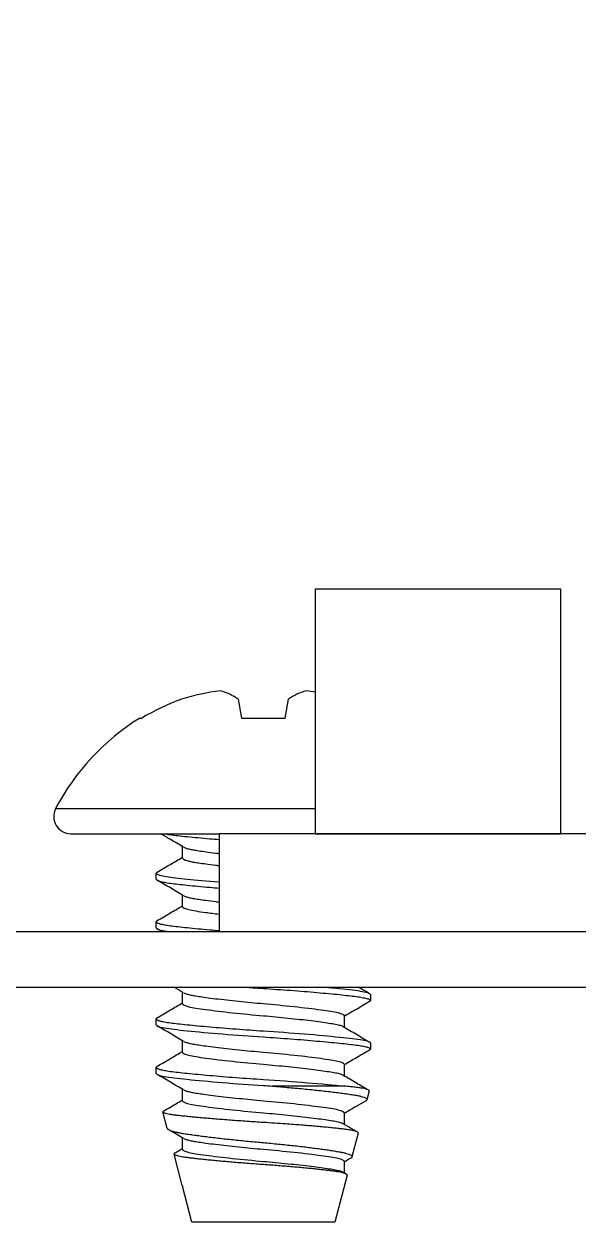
# Model space of a CAD drawing. Extents: x -1.38 to 4.91, y -0.15 to 2.39.
# Drawn here: x -0.519 to -0.162, y -0.151 to 0.62 of the extents above; entities that cross this region are included whole.
import ezdxf

# ---------------------------------------------------------------- set-up
doc = ezdxf.new("R2010")
doc.units = 0
doc.header["$LTSCALE"] = 0.5
doc.header["$MEASUREMENT"] = 0
for name, color, linetype in [('Hardware', 242, 'CONTINUOUS'), ('LED Board', 110, 'CONTINUOUS'), ('Reflector', 40, 'CONTINUOUS')]:
    doc.layers.add(name, color=color, linetype=linetype)

msp = doc.modelspace()

# ---------------------------------------------------------------- linework, layer by layer
at = {"layer": 'Hardware', "linetype": 'Continuous', "lineweight": 25, "transparency": 16777216}
for p, q in [((-0.38116, 0.18557), (-0.37902, 0.1734)), ((-0.35098, 0.1734), (-0.34884, 0.18557)), ((-0.44446, 0.1734), (-0.44322, 0.1734)), ((-0.37902, 0.1734), (-0.35098, 0.1734)), ((-0.49874, 0.11516), (-0.33154, 0.11516)), ((-0.48896, 0.09899), (-0.3935, 0.09899)), ((-0.41709, 0.08337), (-0.41709, 0.09074)), ((-0.434, 0.0697), (-0.434, 0.0736)), ((-0.41709, 0.05212), (-0.41709, 0.05949)), ((-0.434, 0.03845), (-0.434, 0.04235)), ((-0.41709, -0.01038), (-0.41709, -0.00301)), ((-0.296, -0.00452), (-0.296, -0.00843)), ((-0.434, -0.02405), (-0.434, -0.02015)), ((-0.31291, -0.0182), (-0.31291, -0.02557)), ((-0.41709, -0.04163), (-0.41709, -0.03426)), ((-0.296, -0.03577), (-0.296, -0.03968)), ((-0.434, -0.0553), (-0.434, -0.0514)), ((-0.31291, -0.04945), (-0.31291, -0.05682)), ((-0.41709, -0.07288), (-0.41709, -0.06551)), ((-0.31295, -0.06351), (-0.35917, -0.06351)), ((-0.2968, -0.06656), (-0.2983, -0.07227)), ((-0.42685, -0.09069), (-0.42963, -0.08014)), ((-0.31291, -0.0807), (-0.31291, -0.08807)), ((-0.41709, -0.10413), (-0.41709, -0.09676)), ((-0.30393, -0.0937), (-0.30799, -0.10911)), ((-0.41717, -0.12753), (-0.4225, -0.10727)), ((-0.31291, -0.11195), (-0.31291, -0.11932)), ((-0.31107, -0.12084), (-0.319, -0.15101)), ((-0.41713, -0.12752), (-0.41701, -0.12786)), ((-0.411, -0.15101), (-0.41709, -0.12786)), ((-0.41701, -0.12786), (-0.41709, -0.12786)), ((-0.319, -0.15101), (-0.411, -0.15101))]:
    msp.add_line(p, q, dxfattribs=at)
at = {"layer": 'Hardware', "linetype": 'Continuous', "lineweight": 25, "transparency": 16777216, "flags": 128}
msp.add_lwpolyline([(-0.43341, 0.07427), (-0.434, 0.0736), (-0.43338, 0.07291), (-0.43157, 0.07223), (-0.42864, 0.07159), (-0.42476, 0.071), (-0.41991, 0.07041), (-0.41401, 0.06976), (-0.40716, 0.06909), (-0.3995, 0.06839), (-0.3935, 0.06789)], dxfattribs=at)
at = {"layer": 'Hardware', "linetype": 'Continuous', "lineweight": 25, "transparency": 16777216}
for centre, radius, start, end in [((-0.36537, 0.04307), 0.15181, 110.1727, 120.84939), ((-0.3792, 0.06516), 0.12642, 96.0768, 107.74085), ((-0.40184, 0.15598), 0.0361, 55.05902, 75.15367), ((-0.32816, 0.15598), 0.0361, 104.84633, 124.94098), ((-0.3508, 0.06516), 0.12642, 81.23978, 83.9232), ((-0.365, 0.04495), 0.15105, 121.74209, 152.29992), ((-0.48896, 0.11003), 0.01104, 152.29992, 270)]:
    msp.add_arc(centre, radius, start, end, dxfattribs=at)
for points, knots in [([(-0.41635, 0.0903), (-0.41919, 0.09197), (-0.42412, 0.09485), (-0.42906, 0.09773), (-0.43115, 0.09895)], [0, 0, 0, 0, 0.576313, 1, 1, 1, 1]), ([(-0.42896, 0.09899), (-0.42773, 0.09879), (-0.42525, 0.09837), (-0.42017, 0.09777), (-0.41419, 0.09711), (-0.40726, 0.09643), (-0.40029, 0.0958), (-0.39555, 0.0954), (-0.3935, 0.09523)], [0, 0, 0, 0, 0.0454803, 0.0907948, 0.1373486, 0.183301, 0.2296685, 0.2635746, 0.2635746, 0.2635746, 0.2635746]), ([(-0.41626, 0.09031), (-0.41596, 0.09014), (-0.41527, 0.08975), (-0.41318, 0.08917), (-0.41023, 0.08858), (-0.40652, 0.08799), (-0.40177, 0.0873), (-0.39726, 0.08671), (-0.39425, 0.08635), (-0.3935, 0.08626)], [0, 0, 0, 0, 0.0329569, 0.0767823, 0.1194732, 0.162164, 0.2059894, 0.2595733, 0.2769701, 0.2769701, 0.2769701, 0.2769701]), ([(-0.43343, 0.07427), (-0.43058, 0.07593), (-0.42513, 0.07911), (-0.41968, 0.08229), (-0.41709, 0.08381)], [0, 0, 0, 0, 0.5232197, 1, 1, 1, 1]), ([(-0.41709, 0.08337), (-0.417, 0.08313), (-0.41682, 0.08267), (-0.41539, 0.082), (-0.4132, 0.08135), (-0.41023, 0.08076), (-0.40653, 0.08017), (-0.40177, 0.07949), (-0.39726, 0.0789), (-0.39425, 0.07854), (-0.3935, 0.07845)], [0, 0, 0, 0, 0.0450192, 0.0896319, 0.1334538, 0.1761414, 0.218829, 0.2626509, 0.3162306, 0.3336264, 0.3336264, 0.3336264, 0.3336264]), ([(-0.434, 0.0697), (-0.43388, 0.06946), (-0.43364, 0.069), (-0.43176, 0.06832), (-0.42885, 0.06768), (-0.42492, 0.06709), (-0.42001, 0.0665), (-0.41412, 0.06586), (-0.40726, 0.06518), (-0.40029, 0.06455), (-0.39555, 0.06415), (-0.3935, 0.06398)], [0, 0, 0, 0, 0.0409163, 0.0814663, 0.1213031, 0.1601162, 0.1989293, 0.238766, 0.279316, 0.3202324, 0.3501521, 0.3501521, 0.3501521, 0.3501521]), ([(-0.41635, 0.05905), (-0.41919, 0.06072), (-0.42488, 0.06405), (-0.43058, 0.06737), (-0.43343, 0.06903)], [0, 0, 0, 0, 0.499457, 1, 1, 1, 1]), ([(-0.41626, 0.05906), (-0.41596, 0.05889), (-0.41527, 0.0585), (-0.41318, 0.05792), (-0.41023, 0.05733), (-0.40652, 0.05674), (-0.40177, 0.05605), (-0.39726, 0.05546), (-0.39425, 0.0551), (-0.3935, 0.05501)], [0, 0, 0, 0, 0.0329569, 0.0767823, 0.1194732, 0.162164, 0.2059894, 0.2595733, 0.2769701, 0.2769701, 0.2769701, 0.2769701]), ([(-0.43343, 0.04302), (-0.43058, 0.04468), (-0.42513, 0.04786), (-0.41968, 0.05104), (-0.41709, 0.05256)], [0, 0, 0, 0, 0.5232197, 1, 1, 1, 1]), ([(-0.41709, 0.05212), (-0.41709, 0.05142), (-0.41563, 0.05072), (-0.41175, 0.0498), (-0.41021, 0.04952), (-0.40655, 0.04893), (-0.40441, 0.04861), (-0.39945, 0.04793), (-0.39658, 0.04757), (-0.3935, 0.0472)], [0, 0, 0, 0, 0.25, 0.25, 0.375, 0.375, 0.5, 0.5, 0.632126, 0.632126, 0.632126, 0.632126]), ([(-0.43341, 0.04302), (-0.43369, 0.0428), (-0.43426, 0.04234), (-0.43357, 0.04166), (-0.43178, 0.04098), (-0.42885, 0.04034), (-0.42492, 0.03975), (-0.42001, 0.03916), (-0.41412, 0.03851), (-0.40726, 0.03784), (-0.40029, 0.03721), (-0.39555, 0.0368), (-0.3935, 0.03663)], [0, 0, 0, 0, 0.0756332, 0.1543713, 0.2324043, 0.3090648, 0.3837555, 0.4584461, 0.5351067, 0.6131397, 0.6918777, 0.7494543, 0.7494543, 0.7494543, 0.7494543]), ([(-0.434, 0.03845), (-0.434, 0.03775), (-0.43208, 0.03705), (-0.42781, 0.03628), (-0.4269, 0.03614), (-0.42591, 0.036)], [0, 0, 0, 0, 0.25, 0.25, 0.3107192, 0.3107192, 0.3107192, 0.3107192]), ([(-0.41626, -0.00344), (-0.41596, -0.00361), (-0.41527, -0.004), (-0.41318, -0.00458), (-0.41023, -0.00517), (-0.40652, -0.00576), (-0.40177, -0.00645), (-0.39583, -0.00722), (-0.3887, -0.00806), (-0.381, -0.00888), (-0.37304, -0.00967), (-0.36765, -0.01015), (-0.365, -0.01038)], [0, 0, 0, 0, 0.069869, 0.162778, 0.253282, 0.343787, 0.436696, 0.550294, 0.664884, 0.778976, 0.891116, 1, 1, 1, 1]), ([(-0.365, -0.00062), (-0.36208, -0.00081), (-0.35616, -0.00121), (-0.34734, -0.00185), (-0.33867, -0.00253), (-0.3304, -0.00322), (-0.32274, -0.00392), (-0.31588, -0.00459), (-0.30999, -0.00524), (-0.30508, -0.00583), (-0.30115, -0.00642), (-0.29822, -0.00706), (-0.29643, -0.00773), (-0.29574, -0.00842), (-0.29631, -0.00887), (-0.29659, -0.0091)], [0, 0, 0, 0, 0.074691, 0.151351, 0.229384, 0.308122, 0.38686, 0.464893, 0.541554, 0.616245, 0.690935, 0.767596, 0.845629, 0.924367, 1, 1, 1, 1]), ([(-0.32295, 0), (-0.32048, -0.00023), (-0.31815, -0.00046), (-0.31279, -0.00102), (-0.30996, -0.00133), (-0.30511, -0.00193), (-0.30307, -0.0022), (-0.29792, -0.00313), (-0.296, -0.00383), (-0.296, -0.00452)], [0.4154965, 0.4154965, 0.4154965, 0.4154965, 0.5, 0.5, 0.625, 0.625, 0.75, 0.75, 1, 1, 1, 1]), ([(-0.43343, -0.01948), (-0.43058, -0.01782), (-0.42513, -0.01464), (-0.41968, -0.01146), (-0.41709, -0.00994)], [0, 0, 0, 0, 0.52322, 1, 1, 1, 1]), ([(-0.41709, -0.01038), (-0.41709, -0.01108), (-0.41563, -0.01178), (-0.41175, -0.0127), (-0.41021, -0.01298), (-0.40655, -0.01357), (-0.40441, -0.01389), (-0.39717, -0.01488), (-0.39122, -0.0156), (-0.37837, -0.01697), (-0.37151, -0.01763), (-0.365, -0.0182)], [0, 0, 0, 0, 0.25, 0.25, 0.375, 0.375, 0.5, 0.5, 0.75, 0.75, 1, 1, 1, 1]), ([(-0.365, -0.01038), (-0.35849, -0.01095), (-0.35163, -0.0116), (-0.33878, -0.01298), (-0.33283, -0.0137), (-0.32559, -0.01469), (-0.32345, -0.01501), (-0.31979, -0.0156), (-0.31825, -0.01587), (-0.31437, -0.0168), (-0.31291, -0.0175), (-0.31291, -0.0182)], [0, 0, 0, 0, 0.25, 0.25, 0.5, 0.5, 0.625, 0.625, 0.75, 0.75, 1, 1, 1, 1]), ([(-0.29657, -0.0091), (-0.29942, -0.01076), (-0.30487, -0.01393), (-0.31032, -0.01712), (-0.31291, -0.01864)], [0, 0, 0, 0, 0.52322, 1, 1, 1, 1]), ([(-0.43341, -0.01948), (-0.43369, -0.0197), (-0.43426, -0.02016), (-0.43357, -0.02084), (-0.43178, -0.02152), (-0.42885, -0.02216), (-0.42492, -0.02275), (-0.42001, -0.02334), (-0.41412, -0.02399), (-0.40726, -0.02466), (-0.3996, -0.02536), (-0.39133, -0.02605), (-0.38266, -0.02673), (-0.37384, -0.02737), (-0.36792, -0.02777), (-0.365, -0.02796)], [0, 0, 0, 0, 0.075633, 0.154371, 0.232404, 0.309065, 0.383755, 0.458446, 0.535107, 0.61314, 0.691878, 0.770616, 0.848649, 0.925309, 1, 1, 1, 1]), ([(-0.365, -0.0182), (-0.36235, -0.01843), (-0.35696, -0.01891), (-0.349, -0.0197), (-0.3413, -0.02052), (-0.33417, -0.02136), (-0.32789, -0.02217), (-0.32263, -0.02294), (-0.31845, -0.02363), (-0.31531, -0.02436), (-0.31422, -0.02488), (-0.31368, -0.02514)], [0, 0, 0, 0, 0.108884, 0.221025, 0.335118, 0.449709, 0.563308, 0.674498, 0.782529, 0.892631, 1, 1, 1, 1]), ([(-0.434, -0.02405), (-0.434, -0.02475), (-0.43208, -0.02545), (-0.42693, -0.02638), (-0.42489, -0.02665), (-0.42004, -0.02724), (-0.41721, -0.02756), (-0.40762, -0.02855), (-0.39973, -0.02927), (-0.38271, -0.03065), (-0.37363, -0.0313), (-0.365, -0.03187)], [0, 0, 0, 0, 0.25, 0.25, 0.375, 0.375, 0.5, 0.5, 0.75, 0.75, 1, 1, 1, 1]), ([(-0.41635, -0.0347), (-0.41919, -0.03303), (-0.42488, -0.0297), (-0.43058, -0.02638), (-0.43343, -0.02472)], [0, 0, 0, 0, 0.499457, 1, 1, 1, 1]), ([(-0.365, -0.02796), (-0.35638, -0.02852), (-0.34729, -0.02918), (-0.33027, -0.03056), (-0.32238, -0.03127), (-0.31279, -0.03227), (-0.30996, -0.03258), (-0.30511, -0.03318), (-0.30307, -0.03345), (-0.29792, -0.03438), (-0.296, -0.03508), (-0.296, -0.03577)], [0, 0, 0, 0, 0.25, 0.25, 0.5, 0.5, 0.625, 0.625, 0.75, 0.75, 1, 1, 1, 1]), ([(-0.31365, -0.02513), (-0.31081, -0.0268), (-0.30512, -0.03013), (-0.29942, -0.03344), (-0.29657, -0.03511)], [0, 0, 0, 0, 0.499457, 1, 1, 1, 1]), ([(-0.41626, -0.03469), (-0.41596, -0.03486), (-0.41527, -0.03525), (-0.41318, -0.03583), (-0.41023, -0.03642), (-0.40652, -0.03701), (-0.40177, -0.0377), (-0.39583, -0.03847), (-0.3887, -0.03931), (-0.381, -0.04013), (-0.37304, -0.04092), (-0.36765, -0.0414), (-0.365, -0.04163)], [0, 0, 0, 0, 0.0698685, 0.1627779, 0.2532823, 0.3437868, 0.4366961, 0.5502937, 0.6648842, 0.7789761, 0.8911165, 1, 1, 1, 1]), ([(-0.365, -0.03187), (-0.36208, -0.03206), (-0.35616, -0.03246), (-0.34734, -0.0331), (-0.33867, -0.03378), (-0.3304, -0.03447), (-0.32274, -0.03517), (-0.31588, -0.03584), (-0.30999, -0.03649), (-0.30508, -0.03708), (-0.30115, -0.03767), (-0.29822, -0.03831), (-0.29643, -0.03898), (-0.29574, -0.03967), (-0.29631, -0.04012), (-0.29659, -0.04035)], [0, 0, 0, 0, 0.074691, 0.151351, 0.229384, 0.308122, 0.38686, 0.464893, 0.541554, 0.616245, 0.690935, 0.767596, 0.845629, 0.924367, 1, 1, 1, 1]), ([(-0.43343, -0.05073), (-0.43058, -0.04907), (-0.42513, -0.04589), (-0.41968, -0.04271), (-0.41709, -0.04119)], [0, 0, 0, 0, 0.52322, 1, 1, 1, 1]), ([(-0.41709, -0.04163), (-0.41709, -0.04233), (-0.41563, -0.04303), (-0.41175, -0.04395), (-0.41021, -0.04423), (-0.40655, -0.04482), (-0.40441, -0.04514), (-0.39717, -0.04613), (-0.39122, -0.04685), (-0.37837, -0.04822), (-0.37151, -0.04888), (-0.365, -0.04945)], [0, 0, 0, 0, 0.25, 0.25, 0.375, 0.375, 0.5, 0.5, 0.75, 0.75, 1, 1, 1, 1]), ([(-0.365, -0.04163), (-0.35849, -0.0422), (-0.35163, -0.04285), (-0.33878, -0.04423), (-0.33283, -0.04495), (-0.32559, -0.04594), (-0.32345, -0.04626), (-0.31979, -0.04685), (-0.31825, -0.04712), (-0.31437, -0.04805), (-0.31291, -0.04875), (-0.31291, -0.04945)], [0, 0, 0, 0, 0.25, 0.25, 0.5, 0.5, 0.625, 0.625, 0.75, 0.75, 1, 1, 1, 1]), ([(-0.29657, -0.04035), (-0.29942, -0.04201), (-0.30487, -0.04518), (-0.31032, -0.04837), (-0.31291, -0.04989)], [0, 0, 0, 0, 0.52322, 1, 1, 1, 1]), ([(-0.43341, -0.05073), (-0.43369, -0.05095), (-0.43426, -0.05141), (-0.43357, -0.05209), (-0.43178, -0.05277), (-0.42885, -0.05341), (-0.42492, -0.054), (-0.42001, -0.05459), (-0.41412, -0.05524), (-0.40726, -0.05591), (-0.3996, -0.05661), (-0.39133, -0.0573), (-0.38266, -0.05798), (-0.37384, -0.05862), (-0.36792, -0.05902), (-0.365, -0.05921)], [0, 0, 0, 0, 0.075633, 0.154371, 0.232404, 0.309065, 0.383755, 0.458446, 0.535107, 0.61314, 0.691878, 0.770616, 0.848649, 0.925309, 1, 1, 1, 1]), ([(-0.365, -0.04945), (-0.36235, -0.04968), (-0.35696, -0.05016), (-0.349, -0.05095), (-0.3413, -0.05177), (-0.33417, -0.05261), (-0.32789, -0.05342), (-0.32263, -0.05419), (-0.31845, -0.05488), (-0.31531, -0.05561), (-0.31422, -0.05613), (-0.31368, -0.05639)], [0, 0, 0, 0, 0.1088843, 0.2210255, 0.3351181, 0.4497094, 0.5633078, 0.6744984, 0.7825288, 0.8926309, 1, 1, 1, 1]), ([(-0.434, -0.0553), (-0.434, -0.056), (-0.43208, -0.0567), (-0.42693, -0.05763), (-0.42489, -0.0579), (-0.42004, -0.05849), (-0.41721, -0.05881), (-0.40762, -0.0598), (-0.39973, -0.06052), (-0.38271, -0.0619), (-0.37363, -0.06255), (-0.365, -0.06312)], [0, 0, 0, 0, 0.25, 0.25, 0.375, 0.375, 0.5, 0.5, 0.75, 0.75, 1, 1, 1, 1]), ([(-0.41635, -0.06595), (-0.41919, -0.06428), (-0.42488, -0.06095), (-0.43058, -0.05763), (-0.43343, -0.05597)], [0, 0, 0, 0, 0.499457, 1, 1, 1, 1]), ([(-0.365, -0.05921), (-0.35567, -0.05982), (-0.34579, -0.06054), (-0.32759, -0.06204), (-0.31934, -0.06281), (-0.31295, -0.06351)], [0, 0, 0, 0, 0.5, 0.5, 1, 1, 1, 1]), ([(-0.31365, -0.05638), (-0.31081, -0.05805), (-0.30535, -0.06124), (-0.29989, -0.06442), (-0.29727, -0.06595)], [0, 0, 0, 0, 0.520704, 1, 1, 1, 1]), ([(-0.41626, -0.06594), (-0.41596, -0.06611), (-0.41527, -0.0665), (-0.41318, -0.06708), (-0.41023, -0.06767), (-0.40652, -0.06826), (-0.40177, -0.06895), (-0.39583, -0.06972), (-0.3887, -0.07056), (-0.381, -0.07138), (-0.37304, -0.07217), (-0.36765, -0.07265), (-0.365, -0.07288)], [0, 0, 0, 0, 0.069869, 0.162778, 0.253282, 0.343787, 0.436696, 0.550294, 0.664884, 0.778976, 0.891116, 1, 1, 1, 1]), ([(-0.35917, -0.06351), (-0.35736, -0.06366), (-0.35375, -0.06395), (-0.34837, -0.06442), (-0.34307, -0.0649), (-0.33785, -0.0654), (-0.3328, -0.06591), (-0.32791, -0.06643), (-0.32325, -0.06695), (-0.3189, -0.06746), (-0.31493, -0.06797), (-0.31132, -0.06846), (-0.30807, -0.06893), (-0.30524, -0.06939), (-0.3029, -0.06987), (-0.30101, -0.07036), (-0.29959, -0.07087), (-0.29867, -0.07139), (-0.29823, -0.0719), (-0.29831, -0.07242), (-0.29862, -0.07281), (-0.29907, -0.07303), (-0.29916, -0.07308)], [0, 0, 0, 0, 0.049748, 0.099496, 0.150568, 0.20164, 0.25352, 0.305399, 0.358783, 0.412167, 0.464096, 0.516025, 0.56947, 0.622913, 0.674657, 0.726402, 0.779719, 0.833036, 0.883694, 0.934352, 0.986478, 1, 1, 1, 1]), ([(-0.29681, -0.06656), (-0.29682, -0.06644), (-0.29683, -0.0662), (-0.29745, -0.06582), (-0.29852, -0.06545), (-0.30009, -0.06508), (-0.30211, -0.06473), (-0.30456, -0.06439), (-0.30748, -0.06406), (-0.31033, -0.06376), (-0.31226, -0.06358), (-0.31295, -0.06351)], [0, 0, 0, 0, 0.110395, 0.226006, 0.344976, 0.463945, 0.579552, 0.695159, 0.81409, 0.933024, 1, 1, 1, 1]), ([(-0.42915, -0.07948), (-0.42772, -0.07865), (-0.4237, -0.07631), (-0.41968, -0.07396), (-0.41709, -0.07244)], [0, 0, 0, 0, 0.3539697, 1, 1, 1, 1]), ([(-0.41709, -0.07288), (-0.41709, -0.07358), (-0.41563, -0.07428), (-0.41175, -0.0752), (-0.41021, -0.07548), (-0.40655, -0.07607), (-0.40441, -0.07639), (-0.39717, -0.07738), (-0.39122, -0.0781), (-0.37837, -0.07947), (-0.37151, -0.08013), (-0.365, -0.0807)], [0, 0, 0, 0, 0.25, 0.25, 0.375, 0.375, 0.5, 0.5, 0.75, 0.75, 1, 1, 1, 1]), ([(-0.365, -0.07288), (-0.35849, -0.07345), (-0.35163, -0.0741), (-0.33878, -0.07548), (-0.33283, -0.0762), (-0.32559, -0.07719), (-0.32345, -0.07751), (-0.31979, -0.0781), (-0.31825, -0.07837), (-0.31437, -0.0793), (-0.31291, -0.08), (-0.31291, -0.0807)], [0, 0, 0, 0, 0.25, 0.25, 0.5, 0.5, 0.625, 0.625, 0.75, 0.75, 1, 1, 1, 1]), ([(-0.29915, -0.0731), (-0.30114, -0.07426), (-0.30573, -0.07694), (-0.31032, -0.07962), (-0.31291, -0.08114)], [0, 0, 0, 0, 0.434005, 1, 1, 1, 1]), ([(-0.365, -0.08691), (-0.36676, -0.0868), (-0.37028, -0.08658), (-0.37559, -0.08622), (-0.38088, -0.08585), (-0.38606, -0.08548), (-0.39105, -0.0851), (-0.39587, -0.08472), (-0.40051, -0.08434), (-0.40491, -0.08396), (-0.40899, -0.08358), (-0.41277, -0.08322), (-0.41626, -0.08286), (-0.41937, -0.08252), (-0.42208, -0.08219), (-0.4244, -0.08185), (-0.42633, -0.0815), (-0.42785, -0.08113), (-0.42891, -0.08076), (-0.42955, -0.08038), (-0.42969, -0.07999), (-0.42955, -0.0797), (-0.42921, -0.07954), (-0.42913, -0.07951)], [0, 0, 0, 0, 0.048428, 0.096856, 0.14669, 0.196524, 0.244969, 0.293414, 0.343264, 0.393114, 0.441597, 0.49008, 0.539973, 0.589866, 0.638307, 0.686748, 0.736548, 0.786348, 0.835603, 0.884858, 0.935536, 0.986214, 1, 1, 1, 1]), ([(-0.365, -0.0807), (-0.36235, -0.08093), (-0.35696, -0.08141), (-0.349, -0.0822), (-0.3413, -0.08302), (-0.33417, -0.08386), (-0.32789, -0.08467), (-0.32263, -0.08544), (-0.31845, -0.08613), (-0.31531, -0.08686), (-0.31422, -0.08738), (-0.31368, -0.08764)], [0, 0, 0, 0, 0.108892, 0.221041, 0.335142, 0.449741, 0.563348, 0.674546, 0.782584, 0.892694, 1, 1, 1, 1]), ([(-0.4268, -0.09068), (-0.42679, -0.09077), (-0.42675, -0.09103), (-0.42621, -0.09146), (-0.42521, -0.09197), (-0.42376, -0.09248), (-0.42188, -0.09298), (-0.41959, -0.09346), (-0.41692, -0.09392), (-0.41389, -0.09438), (-0.41046, -0.09488), (-0.40672, -0.09539), (-0.40275, -0.0959), (-0.39855, -0.09642), (-0.39408, -0.09694), (-0.38942, -0.09747), (-0.38463, -0.09798), (-0.37973, -0.09849), (-0.37467, -0.09899), (-0.36973, -0.09946), (-0.3665, -0.09975), (-0.365, -0.09989)], [0, 0, 0, 0, 0.027521, 0.083357, 0.137575, 0.191792, 0.247588, 0.303383, 0.357558, 0.411731, 0.467556, 0.523382, 0.576345, 0.629308, 0.683818, 0.738328, 0.791155, 0.843982, 0.898345, 0.952708, 1, 1, 1, 1]), ([(-0.41635, -0.0972), (-0.41919, -0.09553), (-0.42239, -0.09366), (-0.42559, -0.09179), (-0.42594, -0.09159)], [0, 0, 0, 0, 0.8887624, 1, 1, 1, 1]), ([(-0.30394, -0.09369), (-0.30395, -0.09357), (-0.30395, -0.09333), (-0.30449, -0.09296), (-0.30544, -0.09258), (-0.30683, -0.09222), (-0.30863, -0.09186), (-0.31081, -0.09153), (-0.31341, -0.0912), (-0.31639, -0.09085), (-0.31968, -0.09049), (-0.3233, -0.09013), (-0.32725, -0.08975), (-0.33149, -0.08937), (-0.33596, -0.08899), (-0.34065, -0.08861), (-0.34557, -0.08824), (-0.35127, -0.08782), (-0.35776, -0.08737), (-0.36258, -0.08706), (-0.365, -0.08691)], [0, 0, 0, 0, 0.049578, 0.101868, 0.155678, 0.209487, 0.261775, 0.314062, 0.367852, 0.421643, 0.474317, 0.526992, 0.581159, 0.635327, 0.68862, 0.741913, 0.796753, 0.851594, 0.925297, 1, 1, 1, 1]), ([(-0.31365, -0.08763), (-0.31183, -0.0887), (-0.30876, -0.0905), (-0.30568, -0.09229), (-0.30443, -0.09302)], [0, 0, 0, 0, 0.592788, 1, 1, 1, 1]), ([(-0.41626, -0.09719), (-0.41596, -0.09736), (-0.41527, -0.09775), (-0.41318, -0.09833), (-0.41023, -0.09892), (-0.40652, -0.09951), (-0.40177, -0.1002), (-0.39583, -0.10097), (-0.3887, -0.10181), (-0.381, -0.10263), (-0.37304, -0.10342), (-0.36765, -0.1039), (-0.365, -0.10413)], [0, 0, 0, 0, 0.069869, 0.162778, 0.253282, 0.343787, 0.436696, 0.550294, 0.664884, 0.778976, 0.891116, 1, 1, 1, 1]), ([(-0.365, -0.09989), (-0.36337, -0.10004), (-0.36011, -0.10033), (-0.35523, -0.1008), (-0.35038, -0.1013), (-0.34564, -0.1018), (-0.3411, -0.10231), (-0.33673, -0.10283), (-0.33254, -0.10335), (-0.32859, -0.10387), (-0.32494, -0.10438), (-0.32159, -0.10488), (-0.31852, -0.10538), (-0.3158, -0.10585), (-0.31348, -0.10631), (-0.31153, -0.10679), (-0.30998, -0.10729), (-0.30886, -0.1078), (-0.30818, -0.10832), (-0.30789, -0.10883), (-0.30805, -0.10936), (-0.30841, -0.10977), (-0.30886, -0.11), (-0.30897, -0.11005)], [0, 0, 0, 0, 0.048682, 0.097364, 0.147459, 0.197554, 0.246272, 0.294989, 0.345115, 0.395242, 0.444058, 0.492874, 0.543111, 0.593348, 0.642114, 0.690878, 0.741139, 0.7914, 0.838933, 0.886466, 0.935382, 0.984298, 1, 1, 1, 1]), ([(-0.365, -0.11404), (-0.36656, -0.11393), (-0.36969, -0.11371), (-0.37441, -0.11335), (-0.3791, -0.11299), (-0.38371, -0.11261), (-0.38814, -0.11223), (-0.39242, -0.11185), (-0.39655, -0.11147), (-0.40046, -0.11109), (-0.40409, -0.11071), (-0.40746, -0.11035), (-0.41056, -0.10999), (-0.41333, -0.10965), (-0.41574, -0.10932), (-0.41781, -0.10898), (-0.41953, -0.10863), (-0.42089, -0.10826), (-0.42184, -0.10789), (-0.42242, -0.10751), (-0.42257, -0.10712), (-0.42241, -0.10681), (-0.42206, -0.10662), (-0.42195, -0.10656)], [0, 0, 0, 0, 0.047945, 0.095891, 0.145228, 0.194566, 0.242529, 0.290493, 0.339847, 0.389201, 0.437211, 0.485222, 0.534629, 0.584037, 0.631994, 0.679952, 0.72925, 0.778547, 0.827413, 0.87628, 0.926557, 0.976834, 1, 1, 1, 1]), ([(-0.42196, -0.10654), (-0.42191, -0.10651), (-0.42029, -0.10556), (-0.41866, -0.10461), (-0.41709, -0.10369)], [0, 0, 0, 0, 0.030297, 1, 1, 1, 1]), ([(-0.41709, -0.10413), (-0.41709, -0.10483), (-0.41563, -0.10553), (-0.41175, -0.10645), (-0.41021, -0.10673), (-0.40655, -0.10732), (-0.40441, -0.10764), (-0.39717, -0.10863), (-0.39122, -0.10935), (-0.37837, -0.11072), (-0.37151, -0.11138), (-0.365, -0.11195)], [0, 0, 0, 0, 0.25, 0.25, 0.375, 0.375, 0.5, 0.5, 0.75, 0.75, 1, 1, 1, 1]), ([(-0.365, -0.10413), (-0.35849, -0.1047), (-0.35163, -0.10535), (-0.33878, -0.10673), (-0.33283, -0.10745), (-0.32559, -0.10844), (-0.32345, -0.10876), (-0.31979, -0.10935), (-0.31825, -0.10962), (-0.31437, -0.11055), (-0.31291, -0.11125), (-0.31291, -0.11195)], [0, 0, 0, 0, 0.25, 0.25, 0.5, 0.5, 0.625, 0.625, 0.75, 0.75, 1, 1, 1, 1]), ([(-0.365, -0.11195), (-0.36235, -0.11218), (-0.35696, -0.11266), (-0.349, -0.11345), (-0.3413, -0.11427), (-0.33417, -0.11511), (-0.32789, -0.11592), (-0.32263, -0.11669), (-0.31845, -0.11738), (-0.31531, -0.11811), (-0.31422, -0.11863), (-0.31368, -0.11889)], [0, 0, 0, 0, 0.108897, 0.221052, 0.335158, 0.449763, 0.563375, 0.674579, 0.782622, 0.892737, 1, 1, 1, 1]), ([(-0.31111, -0.12083), (-0.31109, -0.12075), (-0.31102, -0.12055), (-0.31134, -0.12022), (-0.31202, -0.11985), (-0.3131, -0.11948), (-0.31456, -0.11912), (-0.31637, -0.11878), (-0.31851, -0.11845), (-0.32101, -0.11811), (-0.32383, -0.11775), (-0.32692, -0.11739), (-0.3303, -0.11702), (-0.33396, -0.11664), (-0.33786, -0.11626), (-0.34194, -0.11588), (-0.3462, -0.1155), (-0.35064, -0.11513), (-0.35529, -0.11476), (-0.36009, -0.11439), (-0.36336, -0.11416), (-0.365, -0.11404)], [0, 0, 0, 0, 0.031427, 0.083659, 0.135891, 0.189641, 0.243392, 0.295601, 0.347811, 0.401502, 0.455193, 0.508033, 0.560873, 0.615216, 0.669559, 0.722923, 0.776287, 0.831201, 0.886115, 0.942832, 1, 1, 1, 1]), ([(-0.30896, -0.11007), (-0.30928, -0.11026), (-0.3106, -0.11103), (-0.31192, -0.1118), (-0.31291, -0.11239)], [0, 0, 0, 0, 0.242819, 1, 1, 1, 1]), ([(-0.31365, -0.11888), (-0.31304, -0.11924), (-0.31236, -0.11964), (-0.31168, -0.12004), (-0.31162, -0.12007)], [0, 0, 0, 0, 0.909102, 1, 1, 1, 1])]:
    msp.add_open_spline(points, degree=3, knots=knots, dxfattribs=at)
for points in [[(-0.31222, 0.09903), (-0.3122, 0.09902), (-0.31218, 0.099), (-0.31216, 0.09899)], [(-0.43038, 0.036), (-0.4314, 0.03659), (-0.43241, 0.03719), (-0.43343, 0.03778)], [(-0.37409, 0), (-0.37103, -0.00022), (-0.36799, -0.00042), (-0.365, -0.00062)], [(-0.30319, 0), (-0.30098, -0.00129), (-0.29877, -0.00257), (-0.29657, -0.00386)], [(-0.41635, -0.00345), (-0.41831, -0.0023), (-0.42027, -0.00115), (-0.42224, 0)], [(-0.365, -0.06312), (-0.36307, -0.06324), (-0.36113, -0.06337), (-0.35917, -0.06351)]]:
    msp.add_open_spline(points, degree=3, dxfattribs=at)
at = {"layer": 'LED Board', "ltscale": 0.5, "transparency": 16777216}
for points in [[(-0.33154, 0.09899), (-0.17346, 0.09899), (-0.17346, 0.25647), (-0.33154, 0.25647)], [(0.3935, 0.09899), (-0.3935, 0.09899), (-0.3935, 0.036), (0.3935, 0.036)]]:
    msp.add_lwpolyline(points, close=True, dxfattribs=at)
at = {"layer": 'Reflector', "linetype": 'Continuous', "transparency": 16777216}
msp.add_lwpolyline([(-1.06754, 0, -0.176327), (-1.11382, 0.01684), (-1.3553, 0.21946, -0.221695), (-1.38102, 0.27462), (-1.38102, 1.36605), (-1.34502, 1.36605), (-1.34502, 0.27462, 0.221695), (-1.33216, 0.24704), (-1.09068, 0.04442, 0.176327), (-1.06754, 0.036), (1.06754, 0.036, 0.176327), (1.09068, 0.04442), (1.33216, 0.24704, 0.221695), (1.34502, 0.27462), (1.34502, 1.36605), (1.38102, 1.36605), (1.38102, 0.27462, -0.221695), (1.3553, 0.21946), (1.11382, 0.01684, -0.176327), (1.06754, 0)], format="xyb", close=True, dxfattribs=at)

doc.saveas('drawing.dxf')
